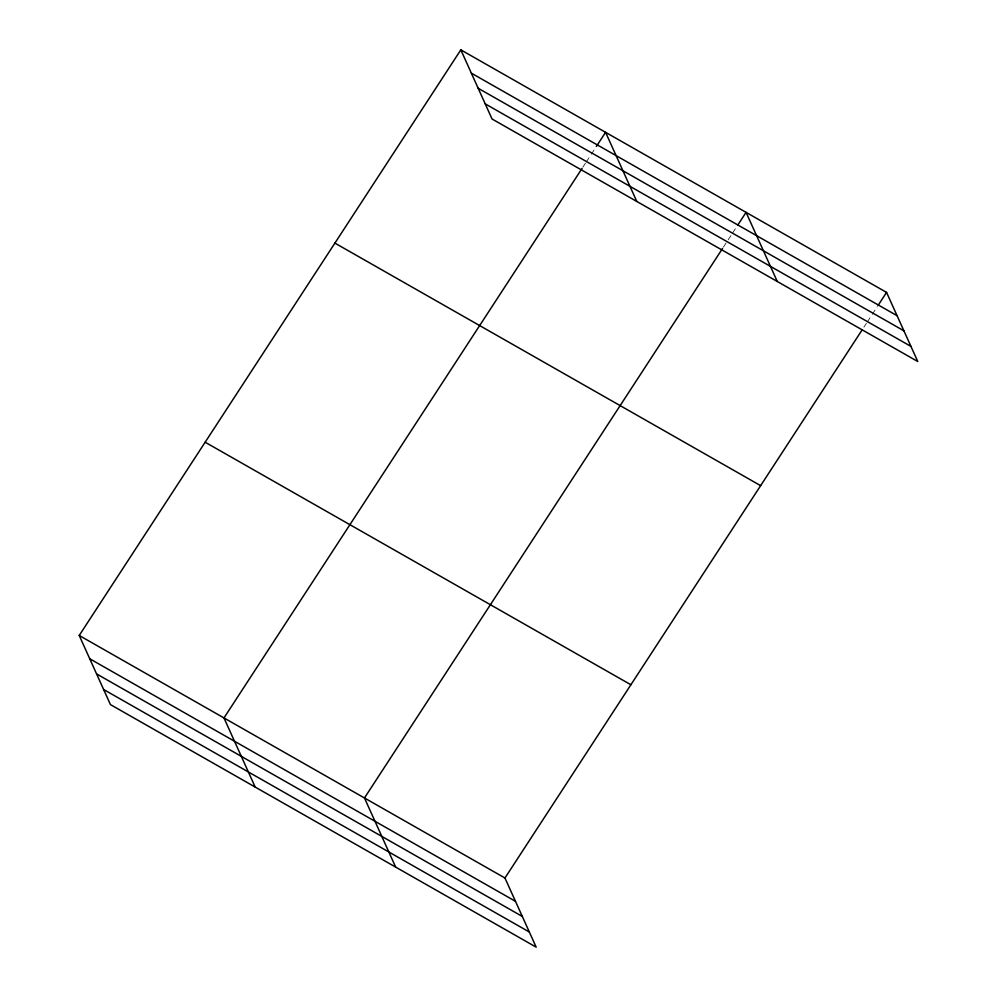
<?xml version="1.0" encoding="UTF-8"?>
<svg xmlns="http://www.w3.org/2000/svg" width="997" height="997" viewBox="0 0 997 997"><rect width="100%" height="100%" fill="white"/><g stroke="black" fill="none" stroke-linecap="round" stroke-linejoin="round"><path stroke-width="0.75" stroke-dasharray="4.99 3.74" d="M582.909 167.097L585.426 163.234M586.273 161.95L590.473 155.507M591.308 154.211L595.508 147.78M723.398 247.144L731.798 234.258M732.633 232.962L736.833 226.518M863.888 327.178L866.405 323.315M867.253 322.019L871.453 315.575M872.288 314.292L877.323 306.565"/><path stroke-width="1.5" d="M79.224 635.475L504.956 878.008L536.174 947.15L110.443 704.605L79.224 635.475L460.826 49.85L886.557 292.395L917.776 361.525L492.044 118.992L460.826 49.85M582.074 168.393L223.976 717.94L255.182 787.069M596.343 146.484L605.578 132.314L636.796 201.456M722.563 248.427L364.466 797.974L395.672 867.116M737.68 225.235L746.068 212.349L777.286 281.49M504.956 878.008L862.218 329.758M878.17 305.269L886.557 292.395M471.357 73.155L897.076 315.688M478.186 88.272L903.905 330.817M485.215 103.862L910.946 346.408M334.905 243.106L760.624 485.651M205.158 442.219L630.877 684.752M89.742 658.768L515.474 901.313M96.572 673.897L522.303 916.442M103.613 689.488L529.345 932.021"/></g></svg>
